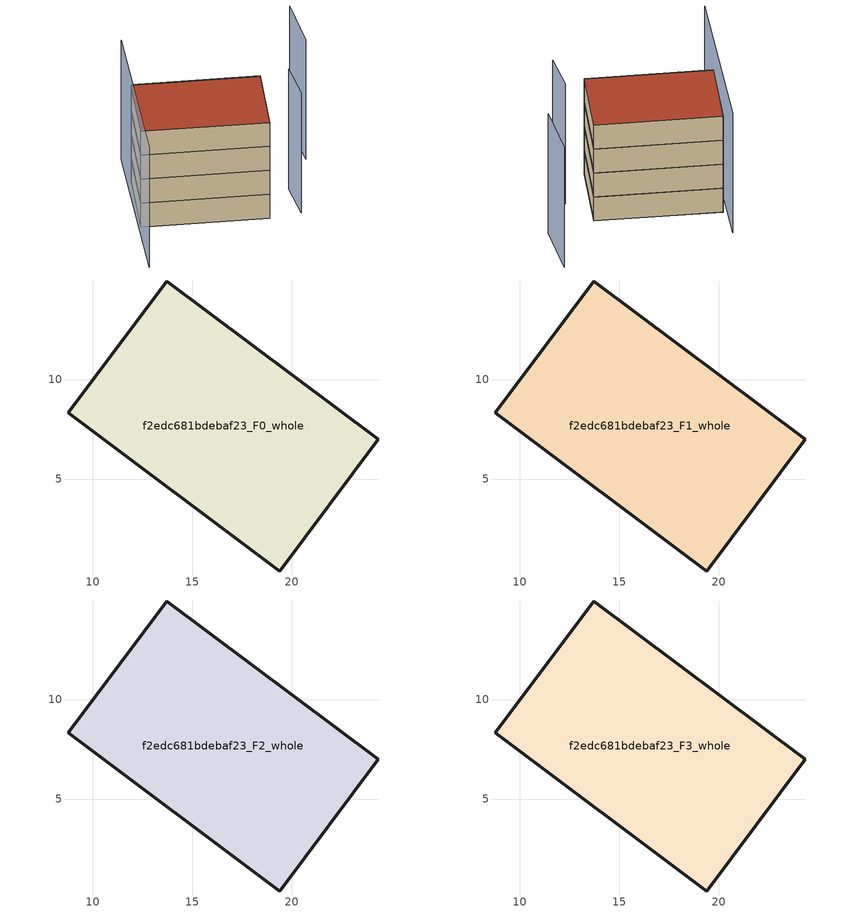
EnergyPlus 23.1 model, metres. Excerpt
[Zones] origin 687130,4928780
f2edc681bdebaf23_F0_whole
 floor ground (EU_floor_Construction): 19.41,0.38 24.36,7 13.72,14.96 8.77,8.33 z0
 wall outside (EU_wall_Construction): 19.41,0.38 8.77,8.33 13.72,14.96 24.36,7 19.41,0.38 z0:3
f2edc681bdebaf23_F1_whole
 floor to f2edc681bdebaf23_F0_whole (EU_floor_Construction): 19.41,0.38 24.36,7 13.72,14.96 8.77,8.33 z3
 wall outside (EU_wall_Construction): 19.41,0.38 8.77,8.33 13.72,14.96 24.36,7 19.41,0.38 z3:6
f2edc681bdebaf23_F2_whole
 floor to f2edc681bdebaf23_F1_whole (EU_floor_Construction): 19.41,0.38 24.36,7 13.72,14.96 8.77,8.33 z6
 wall outside (EU_wall_Construction): 19.41,0.38 8.77,8.33 13.72,14.96 24.36,7 19.41,0.38 z6:9
f2edc681bdebaf23_F3_whole
 floor to f2edc681bdebaf23_F2_whole (EU_floor_Construction): 19.41,0.38 24.36,7 13.72,14.96 8.77,8.33 z9
 wall outside (EU_wall_Construction): 19.41,0.38 8.77,8.33 13.72,14.96 24.36,7 19.41,0.38 z9:12
 roof outside (EU_roof_Construction): 24.36,7 19.41,0.38 8.77,8.33 13.72,14.96 z12
shading: 22.44,-1.12 24.39,2.74 / 29.27,5.4 32.15,10.83 / 15.55,18.32 4.56,2.64 z0:15
[Building]
EU S2 Campaign: North Axis=0; Terrain=City; Solar Distribution=FullExterior
[Site:Location]
Bologna: Latitude=44.5; Longitude=11.25; Time Zone=1; Elevation=37
[SizingPeriod:WeatherFileDays]
AnnualSizingPeriod: Begin Month=1; Begin Day of Month=1; End Month=12; End Day of Month=31; Day of Week for Start Day=Monday; Use Weather File Daylight Saving Period=No; Use Weather File Rain and Snow Indicators=No
[MATERIAL]
EU_InternalMass_Material: Roughness=MediumRough; Thickness=0.1; Conductivity=1; Density=1800; Specific Heat=900; Thermal Absorptance=0.9; Solar Absorptance=0.7; Visible Absorptance=0.7
[MATERIAL:NOMASS] Roughness=MediumRough; Thermal Absorptance=0.9; Solar Absorptance=0.7; Visible Absorptance=0.7
Name | Thermal Resistance
EU_wall_NoMass | 0.937881
EU_roof_NoMass | 0.548572
EU_floor_NoMass | 0.71348
[CONSTRUCTION]
EU_wall_Construction: EU_wall_NoMass
EU_roof_Construction: EU_roof_NoMass
EU_floor_Construction: EU_floor_NoMass
EU_InternalMass_Construction: EU_InternalMass_Material
[ZONE] Type=1; Multiplier=1; Ceiling Height=autocalculate; Floor Area=autocalculate; Part of Total Floor Area=Yes
Name | Volume
f2edc681bdebaf23_F0_whole | 329.646
f2edc681bdebaf23_F1_whole; f2edc681bdebaf23_F2_whole; f2edc681bdebaf23_F3_whole | 329.648
[INTERNALMASS] Construction=EU_InternalMass_Construction; Surface Area=109.882
Name | Zone or ZoneList
f2edc681bdebaf23_F0_whole_EU_InternalMass | f2edc681bdebaf23_F0_whole
f2edc681bdebaf23_F1_whole_EU_InternalMass | f2edc681bdebaf23_F1_whole
f2edc681bdebaf23_F2_whole_EU_InternalMass | f2edc681bdebaf23_F2_whole
f2edc681bdebaf23_F3_whole_EU_InternalMass | f2edc681bdebaf23_F3_whole
[OTHEREQUIPMENT] Fuel Type=Electricity; Design Level Calculation Method=Watts/Area; Power per Zone Floor Area=1; Fraction Latent=0; Fraction Radiant=0; Fraction Lost=0; Carbon Dioxide Generation Rate=0; EndUse Subcategory=EU_Step8_InternalGains
Name | Zone or ZoneList or Space or SpaceList | Schedule
EU_Step8_InternalGain_f2edc681bdebaf23_F0_whole_f000 | f2edc681bdebaf23_F0_whole | EU_Step8_GainSchedule_f2edc681bdebaf23_F0_whole_f000
EU_Step8_InternalGain_f2edc681bdebaf23_F1_whole_f000 | f2edc681bdebaf23_F1_whole | EU_Step8_GainSchedule_f2edc681bdebaf23_F1_whole_f000
EU_Step8_InternalGain_f2edc681bdebaf23_F2_whole_f000 | f2edc681bdebaf23_F2_whole | EU_Step8_GainSchedule_f2edc681bdebaf23_F2_whole_f000
EU_Step8_InternalGain_f2edc681bdebaf23_F3_whole_f000 | f2edc681bdebaf23_F3_whole | EU_Step8_GainSchedule_f2edc681bdebaf23_F3_whole_f000
[ZONEVENTILATION:DESIGNFLOWRATE] Schedule=EU_AlwaysOn; Design Flow Rate Calculation Method=AirChanges/Hour; Air Changes per Hour=0.687892; Ventilation Type=Natural; Fan Pressure Rise=0; Fan Total Efficiency=1; Constant Term Coefficient=1; Temperature Term Coefficient=0; Velocity Term Coefficient=0; Velocity Squared Term Coefficient=0; Minimum Indoor Temperature=-100; Maximum Indoor Temperature=100; Delta Temperature=-100; Minimum Outdoor Temperature=-100; Maximum Outdoor Temperature=100; Maximum Wind Speed=40
Name | Zone or ZoneList or Space or SpaceList
EU_ConstantAir_f2edc681bdebaf23_F0_whole | f2edc681bdebaf23_F0_whole
EU_ConstantAir_f2edc681bdebaf23_F1_whole | f2edc681bdebaf23_F1_whole
EU_ConstantAir_f2edc681bdebaf23_F2_whole | f2edc681bdebaf23_F2_whole
EU_ConstantAir_f2edc681bdebaf23_F3_whole | f2edc681bdebaf23_F3_whole
[HVACTEMPLATE:THERMOSTAT] Constant Heating Setpoint=20; Constant Cooling Setpoint=50
EU_HeatOnly_f2edc681bdebaf23_F0_whole; EU_HeatOnly_f2edc681bdebaf23_F1_whole; EU_HeatOnly_f2edc681bdebaf23_F2_whole; EU_HeatOnly_f2edc681bdebaf23_F3_whole
[HVACTEMPLATE:ZONE:IDEALLOADSAIRSYSTEM] System Availability Schedule=EU_AlwaysOn; Maximum Heating Supply Air Temperature=50; Minimum Cooling Supply Air Temperature=13; Maximum Heating Supply Air Humidity Ratio=0.0156; Minimum Cooling Supply Air Humidity Ratio=0.0077; Heating Limit=NoLimit; Cooling Limit=NoLimit; Heating Availability Schedule=EU_AlwaysOn; Cooling Availability Schedule=EU_CoolingOff; Dehumidification Control Type=ConstantSensibleHeatRatio; Cooling Sensible Heat Ratio=0.7; Dehumidification Setpoint=60; Humidification Control Type=None; Humidification Setpoint=30; Outdoor Air Method=None; Outdoor Air Flow Rate per Person=0.00944; Outdoor Air Flow Rate per Zone Floor Area=0; Outdoor Air Flow Rate per Zone=0; Demand Controlled Ventilation Type=None; Outdoor Air Economizer Type=NoEconomizer; Heat Recovery Type=None; Sensible Heat Recovery Effectiveness=0.7; Latent Heat Recovery Effectiveness=0.65
Name | Template Thermostat
f2edc681bdebaf23_F0_whole | EU_HeatOnly_f2edc681bdebaf23_F0_whole
f2edc681bdebaf23_F1_whole | EU_HeatOnly_f2edc681bdebaf23_F1_whole
f2edc681bdebaf23_F2_whole | EU_HeatOnly_f2edc681bdebaf23_F2_whole
f2edc681bdebaf23_F3_whole | EU_HeatOnly_f2edc681bdebaf23_F3_whole
[SIZING:ZONE] Zone Cooling Design Supply Air Temperature Input Method=SupplyAirTemperature; Zone Cooling Design Supply Air Temperature=13; Zone Heating Design Supply Air Temperature Input Method=SupplyAirTemperature; Zone Heating Design Supply Air Temperature=50; Zone Cooling Design Supply Air Humidity Ratio=0.008; Zone Heating Design Supply Air Humidity Ratio=0.008; Cooling Design Air Flow Method=DesignDay; Cooling Design Air Flow Rate=0; Cooling Minimum Air Flow per Zone Floor Area=0.000762; Cooling Minimum Air Flow=0; Cooling Minimum Air Flow Fraction=0.2; Heating Design Air Flow Method=DesignDay; Heating Design Air Flow Rate=0; Heating Maximum Air Flow per Zone Floor Area=0.002032; Heating Maximum Air Flow=0.141576; Heating Maximum Air Flow Fraction=0.3; Account for Dedicated Outdoor Air System=No; Dedicated Outdoor Air System Control Strategy=NeutralSupplyAir; Dedicated Outdoor Air Low Setpoint Temperature for Design=autosize; Dedicated Outdoor Air High Setpoint Temperature for Design=autosize; Zone Load Sizing Method=Sensible Load Only No Latent Load; Zone Latent Cooling Design Supply Air Humidity Ratio Input Method=HumidityRatioDifference; Zone Cooling Design Supply Air Humidity Ratio Difference=0.005; Zone Latent Heating Design Supply Air Humidity Ratio Input Method=HumidityRatioDifference; Zone Humidification Design Supply Air Humidity Ratio Difference=0.005
f2edc681bdebaf23_F0_whole; f2edc681bdebaf23_F1_whole; f2edc681bdebaf23_F2_whole; f2edc681bdebaf23_F3_whole
[SCHEDULE:CONSTANT]
Name | Hourly Value
EU_AlwaysOn | 1
EU_CoolingOff | 0
[SCHEDULE:FILE] Column Number=1; Rows to Skip at Top=0; Number of Hours of Data=8760; Column Separator=Comma; Interpolate to Timestep=No; Minutes per Item=60; Adjust Schedule for Daylight Savings=Yes
Name | File
EU_Step8_GainSchedule_f2edc681bdebaf23_F0_whole_f000 | ../../schedules/f2edc681bdebaf23/f2edc681bdebaf23_F0_whole_f000_gain.csv
EU_Step8_GainSchedule_f2edc681bdebaf23_F1_whole_f000 | ../../schedules/f2edc681bdebaf23/f2edc681bdebaf23_F1_whole_f000_gain.csv
EU_Step8_GainSchedule_f2edc681bdebaf23_F2_whole_f000 | ../../schedules/f2edc681bdebaf23/f2edc681bdebaf23_F2_whole_f000_gain.csv
EU_Step8_GainSchedule_f2edc681bdebaf23_F3_whole_f000 | ../../schedules/f2edc681bdebaf23/f2edc681bdebaf23_F3_whole_f000_gain.csv
